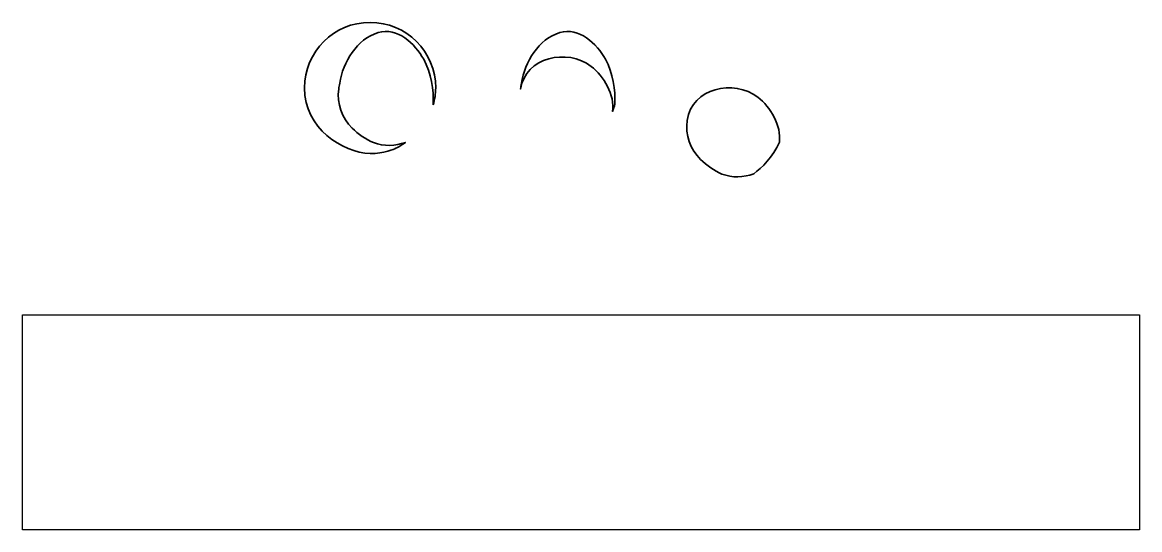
# Model space of a CAD drawing. Header units: millimetres. Extents: x 0 to 210, y 189 to 285.
import ezdxf

# ---------------------------------------------------------------- set-up
doc = ezdxf.new("R2010")
doc.units = ezdxf.units.MM
doc.header["$MEASUREMENT"] = 0
doc.layers.add('Layer 1', color=7, linetype='Continuous')
doc.layers.add('Layer 2', color=7, linetype='Continuous')
picture_1 = doc.add_image_def('image1.png', size_in_pixel=(369, 71))

msp = doc.modelspace()

# ---------------------------------------------------------------- linework, layer by layer
at = {"layer": 'Layer 1', "color": 7, "lineweight": 35, "true_color": 0xffffff}
for points, knots in [([(77.21, 269.16), (77.51, 270.15), (77.69, 271.21), (77.69, 272.34), (77.69, 279.15), (72.17, 284.67), (65.36, 284.67), (58.55, 284.67), (53.03, 279.15), (53.03, 272.34), (53.03, 264.7), (60.14, 260.22), (65.36, 260.01), (67.9, 259.91), (70.09, 260.95), (70.09, 260.95), (70.09, 260.95), (70.3, 261.04), (70.5, 261.14), (70.82, 261.29), (71.35, 261.61), (71.99, 262.1), (70.14, 261.4), (67.95, 261.28), (66.01, 262.06), (64.59, 262.62), (63.1, 263.69), (62, 264.79), (60.05, 266.72), (59.09, 269.42), (59.46, 272.14), (59.52, 272.51), (59.59, 272.86), (59.66, 273.22), (60.26, 277.21), (62.86, 281.54), (66.86, 282.74), (70.49, 283.84), (73.81, 280.68), (75.44, 277.72), (76.85, 275.17), (77.35, 271.98), (77.21, 269.16)], [0, 0, 0, 0, 0.176183, 0.176183, 0.176183, 1.176183, 1.176183, 1.176183, 2.176183, 2.176183, 2.176183, 3.176183, 3.176183, 3.176183, 4.176183, 4.176183, 4.176183, 5.176183, 5.176183, 5.176183, 5.401259, 5.401259, 5.401259, 6.393548, 6.393548, 6.393548, 7.393548, 7.393548, 7.393548, 8.393548, 8.393548, 8.393548, 8.454196, 8.454196, 8.454196, 9.454196, 9.454196, 9.454196, 10.454196, 10.454196, 10.454196, 11.444833, 11.444833, 11.444833, 11.444833]), ([(111.37, 269.32), (111.26, 268.91), (111.12, 268.45), (110.95, 267.93), (111.39, 270.96), (109.3, 274.56), (106.89, 276.4), (102.42, 279.84), (94.56, 278.16), (93.64, 272.13), (93.67, 272.51), (93.75, 272.86), (93.82, 273.22), (94.41, 277.21), (97.02, 281.54), (101.02, 282.74), (104.65, 283.84), (107.96, 280.68), (109.6, 277.72), (111, 275.17), (111.5, 271.98), (111.36, 269.16)], [0, 0, 0, 0, 0.04137, 0.04137, 0.04137, 1.04137, 1.04137, 1.04137, 2.035579, 2.035579, 2.035579, 2.096227, 2.096227, 2.096227, 3.096227, 3.096227, 3.096227, 4.096227, 4.096227, 4.096227, 5.086864, 5.086864, 5.086864, 5.086864]), ([(137.48, 256.19), (139, 257.33), (141.1, 259.37), (142.29, 262.13), (142.7, 265.2), (140.62, 268.77), (138.23, 270.6), (133.73, 274.06), (125.81, 272.35), (124.96, 266.23), (124.58, 263.51), (125.55, 260.81), (127.49, 258.89), (128.6, 257.79), (130.09, 256.72), (131.5, 256.15), (133.42, 255.39), (135.58, 255.49), (137.48, 256.19)], [0, 0, 0, 0, 0.529644, 0.529644, 0.529644, 1.524192, 1.524192, 1.524192, 2.524192, 2.524192, 2.524192, 3.524192, 3.524192, 3.524192, 4.524192, 4.524192, 4.524192, 5.504803, 5.504803, 5.504803, 5.504803])]:
    msp.add_open_spline(points, degree=3, knots=knots, dxfattribs=at)

# ---------------------------------------------------------------- pictures from other files: only their frames are drawn
at = {"layer": 'Layer 2'}
image = msp.add_image(picture_1, insert=(0, 189.27), size_in_units=(210, 40.41), dxfattribs=at)

doc.saveas('drawing.dxf')
